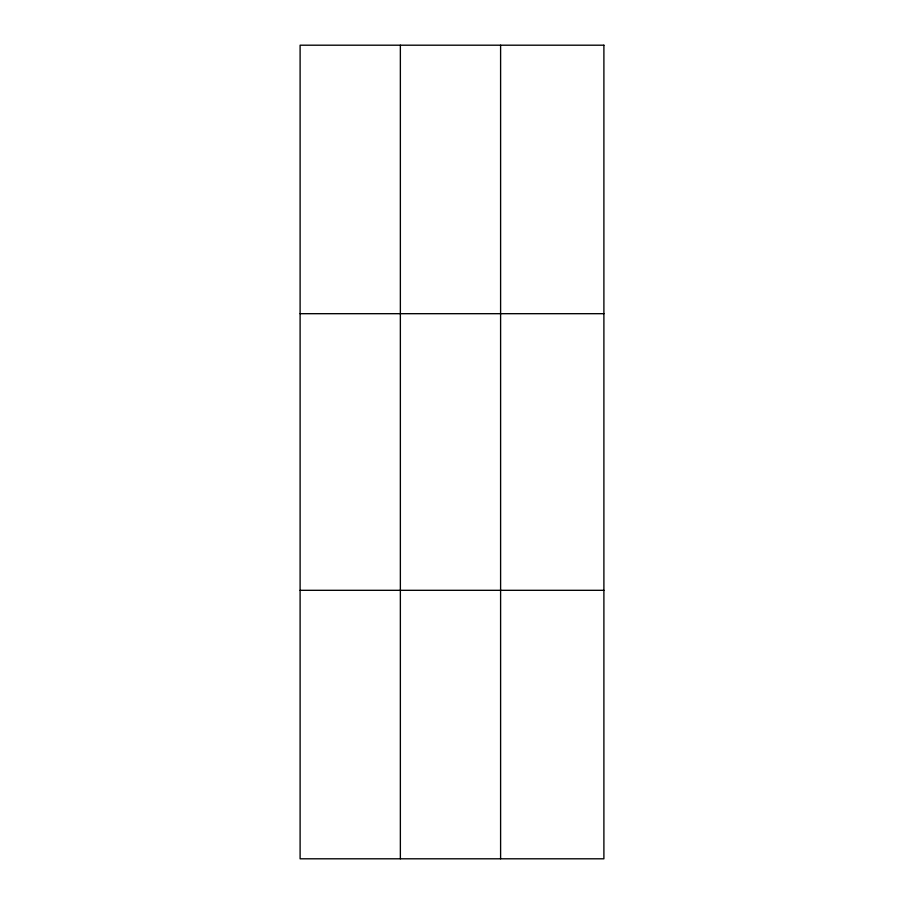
<?xml version="1.0" encoding="UTF-8"?>
<svg xmlns="http://www.w3.org/2000/svg" width="904" height="904" viewBox="0 0 904 904"><rect width="100%" height="100%" fill="white"/><g stroke="black" fill="none" stroke-linecap="round" stroke-linejoin="round"><path stroke-width="1.36" d="M400.359 45.2L400.359 858.8M500.601 45.2L500.601 858.8M300.105 313.688L603.895 313.688M300.105 590.312L603.895 590.312M603.895 45.2L603.895 858.8L300.105 858.8L300.105 45.2L603.895 45.2"/></g></svg>
